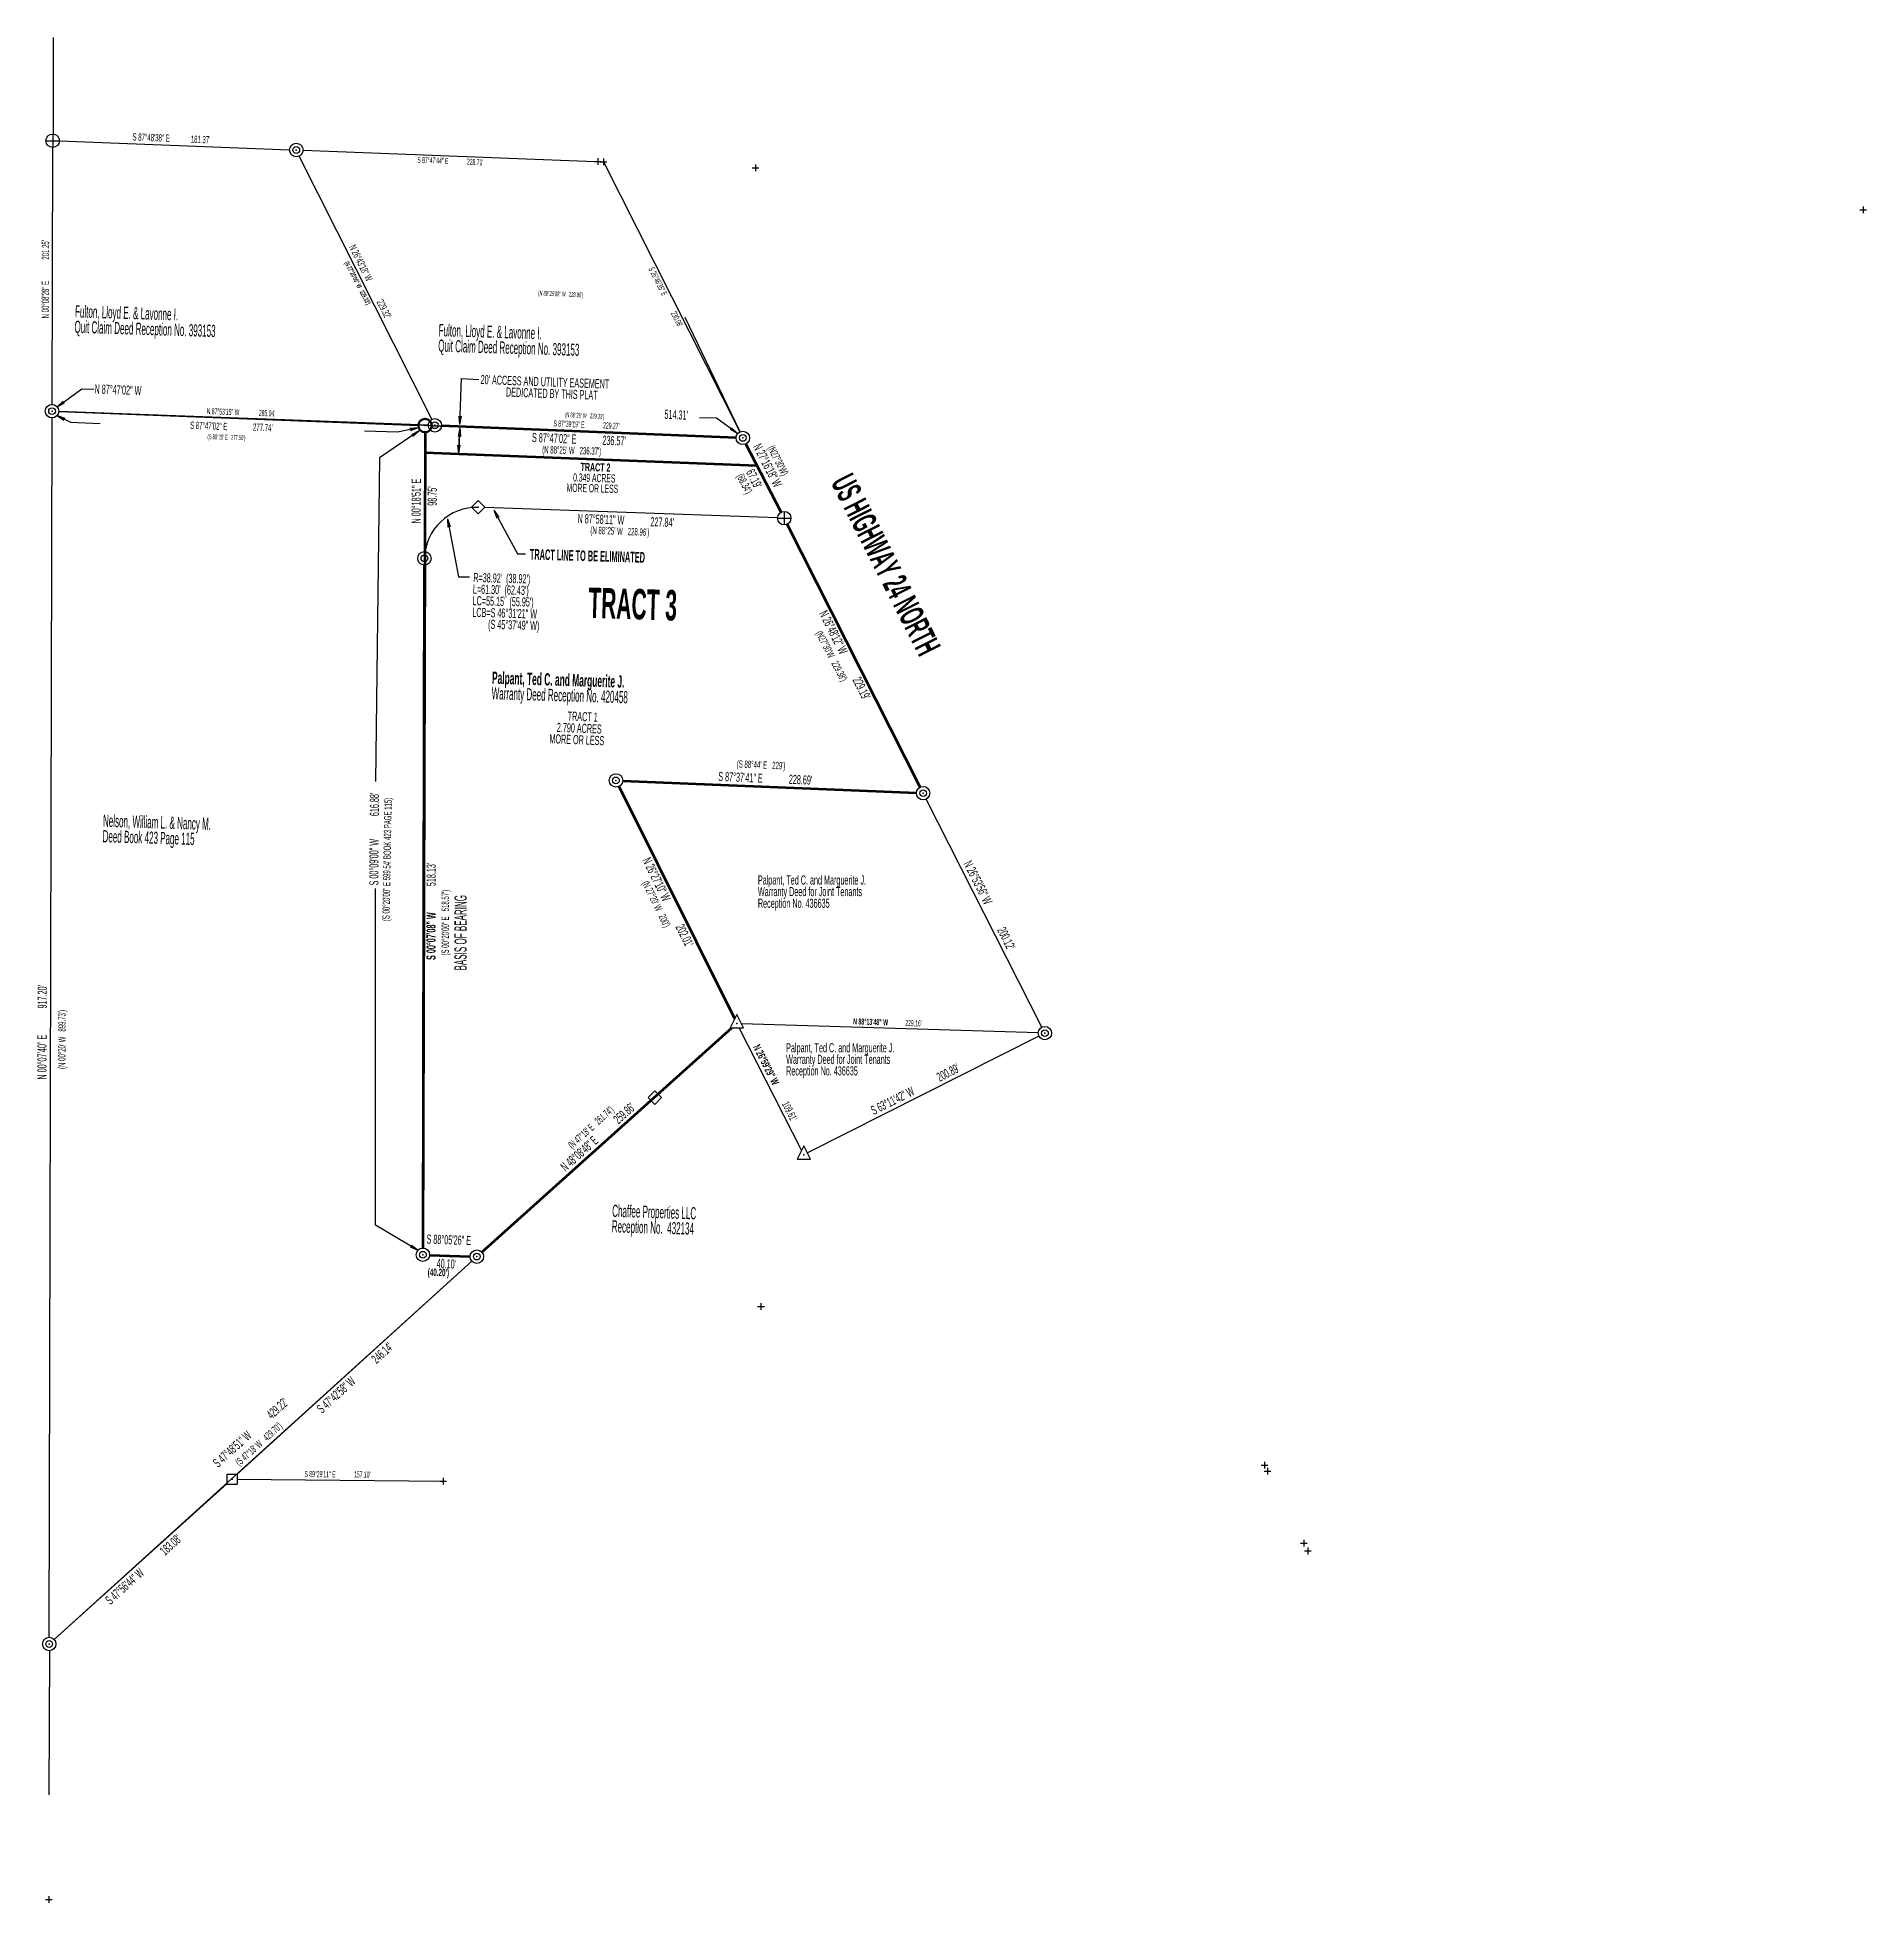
# Model space of a CAD drawing. Extents: x 2815148 to 2818549, y 1371081 to 1376396.
# Drawn here: x 2817188 to 2818549, y 1371081 to 1372469 of the extents above; entities outside this region: 2.
import ezdxf

# ---------------------------------------------------------------- set-up
doc = ezdxf.new("R2010")
doc.units = 0
doc.header["$MEASUREMENT"] = 0
for name, color, linetype, true_color in [('Distances', 5, 'Continuous', 0x0000ff), ('Easements', 5, 'Continuous', 0x0000ff), ('Lot_Line', 7, 'Continuous', 0x80ff00), ('Lot_Line_3_Comp', 4, 'Continuous', 0x00ffff), ('Plat_Dim', 1, 'Continuous', 0xff0000), ('Points', 3, 'Continuous', 0x00ff00), ('Text', 5, 'Continuous', 0x0000ff)]:
    doc.layers.add(name, color=color, linetype=linetype, true_color=true_color)
doc.styles.add('Arial', font='arialbd.ttf', dxfattribs={"width": 0.383768, "height": 8.625})
doc.styles.add('Arial1', font='arialbd.ttf', dxfattribs={"width": 0.383816, "height": 6.9})
doc.styles.add('Arial2', font='arialbd.ttf', dxfattribs={"width": 0.383768, "height": 5.75})
doc.styles.add('Arial3', font='arialbd.ttf', dxfattribs={"width": 0.383824, "height": 11.498333})
doc.styles.add('Arial4', font='arialbd.ttf', dxfattribs={"width": 0.383557, "height": 4.601666})
doc.styles.add('Arial5', font='arialbd.ttf', dxfattribs={"width": 0.383736, "height": 10.063334})
doc.styles.add('Arial6', font='arialbd.ttf', dxfattribs={"width": 0.383724, "height": 7.188334})
doc.styles.add('Arial7', font='arialbd.ttf', dxfattribs={"width": 0.383868, "height": 22.998333})
doc.styles.add('Arial8', font='arialbd.ttf', dxfattribs={"width": 0.384021, "height": 7.76})
doc.styles.add('Arial9', font='arialbd.ttf', dxfattribs={"width": 0.383848, "height": 28.748333})

# ---------------------------------------------------------------- blocks, each defined once
blk = doc.blocks.new('PT_CROSS')
at = {"layer": 'Points', "color": 3, "linetype": 'ByBlock', "true_color": 0x00ff00}
for p, q in [((-0.5, 0), (0.5, 0)), ((0, 0.5), (0, -0.5))]:
    blk.add_line(p, q, dxfattribs=at)
at = {"layer": 'Points'}
blk.add_point((0, 0), dxfattribs=at)
blk = doc.blocks.new('PT_SQUARE_FILLED')
at = {"layer": 'Points', "color": 3, "linetype": 'ByBlock', "true_color": 0x00ff00}
for p, q in [((-0.5, 0.5), (-0.5, -0.5)), ((-0.5, 0.5), (0.5, 0.5)), ((0.5, 0.5), (0.5, -0.5)), ((-0.5, -0.5), (0.5, -0.5))]:
    blk.add_line(p, q, dxfattribs=at)
at = {"layer": 'Points'}
blk.add_point((0, 0), dxfattribs=at)
blk = doc.blocks.new('PT_TEST_PIT')
at = {"layer": 'Lot_Line_3_Comp', "color": 4, "linetype": 'ByBlock', "lineweight": 50, "true_color": 0x00ffff}
blk.add_circle((0, 0), 0.5, dxfattribs=at)
at = {"layer": 'Lot_Line_3_Comp'}
blk.add_point((0, 0), dxfattribs=at)
blk = doc.blocks.new('PT_TRIANGLE')
at = {"layer": 'Points', "color": 3, "linetype": 'ByBlock', "true_color": 0x00ff00}
blk.add_lwpolyline([(0.5, -0.33), (0, 0.67), (-0.5, -0.33), (0.5, -0.33)], dxfattribs=at)
at = {"layer": 'Points'}
blk.add_point((0, 0), dxfattribs=at)
blk = doc.blocks.new('PT_DBL_CIR_FILLED')
at = {"layer": 'Points', "color": 3, "linetype": 'ByBlock', "true_color": 0x00ff00}
for radius in [0.5, 0.25]:
    blk.add_circle((0, 0), radius, dxfattribs=at)
at = {"layer": 'Points'}
blk.add_point((0, 0), dxfattribs=at)
blk = doc.blocks.new('PT_DOT')
at = {"layer": 'Easements', "color": 5, "linetype": 'ByBlock', "lineweight": 25, "true_color": 0x0000ff}
blk.add_circle((0, 0), 0.0625, dxfattribs=at)
at = {"layer": 'Easements'}
blk.add_point((0, 0), dxfattribs=at)
blk = doc.blocks.new('PT_NONE')
at = {"layer": 'Easements'}
blk.add_point((0, 0), dxfattribs=at)
blk = doc.blocks.new('PT_DIAMOND')
at = {"layer": 'Points', "color": 3, "linetype": 'ByBlock', "true_color": 0x00ff00}
blk.add_lwpolyline([(-0.5, 0), (0, 0.5), (0.5, 0), (0, -0.5), (-0.5, 0)], dxfattribs=at)
at = {"layer": 'Points'}
blk.add_point((0, 0), dxfattribs=at)
blk = doc.blocks.new('PT_DBL_CIRCLE')
at = {"layer": 'Points', "color": 3, "linetype": 'ByBlock', "true_color": 0x00ff00}
for radius in [0.5, 0.25]:
    blk.add_circle((0, 0), radius, dxfattribs=at)
at = {"layer": 'Points'}
blk.add_point((0, 0), dxfattribs=at)
blk = doc.blocks.new('PT_CIRCLE_CROSS')
at = {"layer": 'Points', "color": 3, "linetype": 'ByBlock', "true_color": 0x00ff00}
for p, q in [((-0.5, 0), (0.5, 0)), ((0, 0.5), (0, -0.5))]:
    blk.add_line(p, q, dxfattribs=at)
blk.add_circle((0, 0), 0.5, dxfattribs=at)
at = {"layer": 'Points'}
blk.add_point((0, 0), dxfattribs=at)
blk = doc.blocks.new('PT_TRIANGLE_FILLED')
at = {"layer": 'Points', "color": 3, "linetype": 'ByBlock', "true_color": 0x00ff00}
blk.add_lwpolyline([(0.5, -0.33), (0, 0.67), (-0.5, -0.33), (0.5, -0.33)], dxfattribs=at)
at = {"layer": 'Points'}
blk.add_point((0, 0), dxfattribs=at)

msp = doc.modelspace()

# ---------------------------------------------------------------- linework, layer by layer
at = {"layer": 'Easements', "color": 5, "linetype": 'ByBlock', "lineweight": 25, "ltscale": 50, "true_color": 0x0000ff}
for p, q in [((2817502.8, 1372180.8), (2817504, 1372215.1)), ((2817504, 1372215.1), (2817517, 1372214.3)), ((2817502.7, 1372178.1), (2817501.6, 1372172)), ((2817502.8, 1372180.8), (2817502.2, 1372187)), ((2817502.7, 1372178.1), (2817502.2, 1372168.8)), ((2817502.3, 1372168.6), (2817502.7, 1372177.7)), ((2817502.7, 1372178.1), (2817503.2, 1372171.9)), ((2817502.8, 1372180.8), (2817503.9, 1372187)), ((2817502, 1372159.4), (2817501.4, 1372165.6)), ((2817502.2, 1372168.8), (2817501.9, 1372160.4)), ((2817502, 1372159.4), (2817502.3, 1372168.6)), ((2817502, 1372159.4), (2817503, 1372165.6))]:
    msp.add_line(p, q, dxfattribs=at)
at = {"layer": 'Easements', "linetype": 'ByBlock', "lineweight": 90, "ltscale": 50}
msp.add_line((2817476.8, 1372160), (2817723.8, 1372150.5), dxfattribs=at)
at = {"layer": 'Lot_Line', "linetype": 'ByBlock', "ltscale": 50}
for p, q in [((2817199.4, 1372195.8, 8012.5), (2817199.9, 1372387, 8013)), ((2817204.9, 1372391.9, 8013), (2817376.1, 1372385.3, 8014.2)), ((2817386.1, 1372384.9, 8014.2), (2817609.6, 1372376.3, 8013.9)), ((2817482, 1372184.8, 8012.9), (2817383.3, 1372380.6, 8014.2)), ((2817609.6, 1372376.3, 8013.9), (2817711, 1372175.4, 8011.2)), ((2817708.3, 1372171.1, 8011.2), (2817204.4, 1372190.6, 8012.5)), ((2817479.2, 1372180.5, 8012.9), (2817204.4, 1372190.6, 8012.5)), ((2817197.3, 1371278.6, 8004.5), (2817199.4, 1372185.8, 8012.5)), ((2817935.7, 1371732.6, 8005.1), (2817849.7, 1371902.2, 8007)), ((2817933, 1371728.3, 8005.1), (2817712.3, 1371735.1, 8004.7)), ((2817757, 1371640.9, 8003.6), (2817710.6, 1371731.9, 8004.7)), ((2817933.5, 1371725.9, 8005.1), (2817761.3, 1371638.9, 8003.6)), ((2817511.7, 1371558.5, 8006), (2817201, 1371277, 8004.5)), ((2817511.7, 1371558.5), (2817337, 1371399.6)), ((2817329.5, 1371392.8), (2817201, 1371276.9)), ((2817337, 1371396.2), (2817490.3, 1371394.8))]:
    msp.add_line(p, q, dxfattribs=at)
at = {"layer": 'Lot_Line', "color": 70, "linetype": 'ByBlock', "ltscale": 50, "true_color": 0x80ff00}
for p, q in [((2817203.3, 1372194), (2817221.6, 1372207.3)), ((2817221.6, 1372207.3), (2817230.4, 1372207.1)), ((2817203.3, 1372194), (2817207.8, 1372198.3)), ((2817203.3, 1372194), (2817208.7, 1372197)), ((2817203.1, 1372187.7), (2817209, 1372185.6)), ((2817203.1, 1372187.7), (2817208.3, 1372184.1)), ((2817203.1, 1372187.7), (2817213.2, 1372182.5)), ((2817213.2, 1372182.5), (2817235.2, 1372181.7)), ((2817471.8, 1372178.3), (2817456.4, 1372175.1)), ((2817471.8, 1372178.3), (2817465.6, 1372177.8)), ((2817471.8, 1372178.3), (2817465.9, 1372176.2)), ((2817693.8, 1372185.5), (2817681, 1372185.9)), ((2817709.4, 1372174.1), (2817693.8, 1372185.5)), ((2817709.4, 1372174.1), (2817704, 1372177.1)), ((2817709.4, 1372174.1), (2817704.9, 1372178.4)), ((2817456.4, 1372175.1), (2817431.8, 1372175.8)), ((2817472.5, 1372176.1), (2817443.1, 1372156.2)), ((2817472.5, 1372176.1), (2817466.9, 1372173.3)), ((2817472.5, 1372176.1), (2817467.8, 1372171.9)), ((2817443.1, 1372156.2), (2817440.1, 1371915.3)), ((2817440.1, 1371585.2), (2817440.1, 1371835.8)), ((2817471.8, 1371566.3), (2817440.1, 1371585.2)), ((2817471.8, 1371566.3), (2817466.1, 1371568.8)), ((2817471.8, 1371566.3), (2817466.9, 1371570.2))]:
    msp.add_line(p, q, dxfattribs=at)
at = {"layer": 'Lot_Line', "linetype": 'ByBlock', "lineweight": 120, "ltscale": 50}
for p, q in [((2817489.2, 1372180.1, 8012.9), (2817708.3, 1372171.1, 8011.2)), ((2817741.8, 1372115.6, 8010), (2817715.6, 1372166.5, 8011.2)), ((2817845.2, 1371911.1, 8007), (2817746.3, 1372106.7, 8010)), ((2817476.3, 1372076.3, 8011.9), (2817475.3, 1371568.2, 8006.8)), ((2817623.9, 1371915.9, 8008.3), (2817842.4, 1371906.8, 8007)), ((2817707.3, 1371738.6, 8004.7), (2817621.2, 1371911.6, 8008.3)), ((2817519.1, 1371565.2, 8006), (2817705.2, 1371731.9, 8004.7)), ((2817480.3, 1371563, 8006.8), (2817510.4, 1371562, 8006))]:
    msp.add_line(p, q, dxfattribs=at)
at = {"layer": 'Lot_Line_3_Comp', "color": 4, "linetype": 'ByBlock', "ltscale": 50, "true_color": 0x00ffff}
for p, q in [((2817200.4, 1372397.1), (2817200.4, 1372468.9)), ((2817711, 1372175.8), (2817670.4, 1372260.4)), ((2817197.4, 1371268.2), (2817197.1, 1371161.4))]:
    msp.add_line(p, q, dxfattribs=at)
at = {"layer": 'Lot_Line_3_Comp', "linetype": 'ByBlock', "ltscale": 50}
for p, q in [((2817204.4, 1372190.6), (2817471.9, 1372180.2)), ((2817481.9, 1372179.9), (2817708.3, 1372171.1)), ((2817476.4, 1372086.3), (2817476.9, 1372175.1))]:
    msp.add_line(p, q, dxfattribs=at)
at = {"layer": 'Lot_Line_3_Comp', "linetype": 'ByBlock', "lineweight": 120, "ltscale": 50}
msp.add_line((2817476.9, 1372175.1), (2817475.3, 1371568.2), dxfattribs=at)
at = {"layer": 'Lot_Line_3_Comp', "color": 4, "linetype": 'ByBlock', "lineweight": 25, "ltscale": 50, "true_color": 0x00ffff}
for p, q in [((2817493.5, 1372110.7), (2817495.5, 1372104.8)), ((2817493.5, 1372110.7), (2817493.9, 1372104.5)), ((2817493.5, 1372110.7), (2817501.8, 1372067.5)), ((2817501.8, 1372067.5), (2817510, 1372067.5))]:
    msp.add_line(p, q, dxfattribs=at)
at = {"layer": 'Lot_Line_3_Comp', "linetype": 'ByBlock', "lineweight": 25, "ltscale": 50}
msp.add_line((2817739.1, 1372111.4, 8010), (2817521.2, 1372119.1, 8011.3), dxfattribs=at)
at = {"layer": 'Lot_Line_3_Comp', "color": 4, "linetype": 'ByBlock', "lineweight": 25, "ltscale": 50, "true_color": 0x00ffff}
msp.add_arc((2817515.3, 1372080.3), 38.9, 88.3589, 178.596, dxfattribs=at)
at = {"layer": 'Text', "color": 5, "linetype": 'ByBlock', "ltscale": 50, "true_color": 0x0000ff}
for p, q in [((2817528, 1372117.1), (2817531.7, 1372112)), ((2817528, 1372117.1), (2817530.3, 1372111.2)), ((2817528, 1372117.1), (2817545.6, 1372084.6)), ((2817545.6, 1372084.6), (2817551.6, 1372084.6))]:
    msp.add_line(p, q, dxfattribs=at)

# ---------------------------------------------------------------- block references
at = {"layer": 'Easements'}
for name, p, xscale, yscale in [('PT_NONE', (2817476.8, 1372160), 0.0001, 0.0001), ('PT_DOT', (2817723.8, 1372150.5), 0.5, 0.5)]:
    msp.add_blockref(name, p, dxfattribs=dict(at, xscale=xscale, yscale=yscale))
at = {"layer": 'Lot_Line_3_Comp', "xscale": 10.00000014901161, "yscale": 10.00000014901161}
msp.add_blockref('PT_TEST_PIT', (2817476.9, 1372180.1), dxfattribs=at)
at = {"layer": 'Points'}
for name, p, xscale, yscale in [('PT_CROSS', (2815150.9, 1376393.2, 8154.7), 5, 5), ('PT_CROSS', (2815150.9, 1376393.2, 8154.6), 5, 5), ('PT_CIRCLE_CROSS', (2817199.9, 1372392, 8013), 10.00000014901161, 10.00000014901161), ('PT_DBL_CIR_FILLED', (2817381.1, 1372385.1, 8014.2), 10.00000014901161, 10.00000014901161), ('PT_CROSS', (2817605.5, 1372376.5, 8013.6), 5, 5), ('PT_CROSS', (2817609.6, 1372376.3, 8013.9), 5, 5), ('PT_CROSS', (2817722.7, 1372371.9, 8012), 5, 5), ('PT_CROSS', (2818546.8, 1372340.5, 8010.8), 5, 5), ('PT_DBL_CIR_FILLED', (2817199.4, 1372190.8, 8012.5), 10.00000014901161, 10.00000014901161), ('PT_DBL_CIR_FILLED', (2817484.2, 1372180.3, 8012.9), 10.00000014901161, 10.00000014901161), ('PT_DBL_CIRCLE', (2817713.3, 1372170.9, 8011.2), 10.00000014901161, 10.00000014901161), ('PT_DIAMOND', (2817516.4, 1372119.3, 8011.3), 10.00000014901161, 10.00000014901161), ('PT_CIRCLE_CROSS', (2817744.1, 1372111.2, 8010), 10.00000014901161, 10.00000014901161), ('PT_DBL_CIR_FILLED', (2817476.4, 1372081.3, 8011.9), 10.00000014901161, 10.00000014901161), ('PT_DBL_CIR_FILLED', (2817618.9, 1371916.1, 8008.3), 10.00000014901161, 10.00000014901161), ('PT_DBL_CIRCLE', (2817847.4, 1371906.6, 8007), 10.00000014901161, 10.00000014901161), ('PT_TRIANGLE_FILLED', (2817708.9, 1371735.2, 8004.7), 10.00000014901161, 10.00000014901161), ('PT_DBL_CIR_FILLED', (2817938, 1371728.1, 8005.1), 10.00000014901161, 10.00000014901161), ('PT_DIAMOND', (2817647.9, 1371680.1, 8005.6), 10.00000014901161, 10.00000014901161), ('PT_TRIANGLE', (2817758.7, 1371637.6, 8003.6), 10.00000014901161, 10.00000014901161), ('PT_DBL_CIR_FILLED', (2817475.3, 1371563.2, 8006.8), 10.00000014901161, 10.00000014901161), ('PT_DBL_CIR_FILLED', (2817515.4, 1371561.8, 8006), 10.00000014901161, 10.00000014901161), ('PT_CROSS', (2817726.8, 1371524.7), 5, 5), ('PT_SQUARE_FILLED', (2817333.3, 1371396.2), 7.500000298023224, 7.500000298023224), ('PT_CROSS', (2818101.3, 1371406.6, 8003.4), 5, 5), ('PT_CROSS', (2818103.5, 1371402.1, 8002.7), 5, 5), ('PT_CROSS', (2817490.3, 1371394.8), 5, 5), ('PT_CROSS', (2818130.7, 1371348.6, 8002.3), 5, 5), ('PT_CROSS', (2818133.6, 1371342.8, 8002.4), 5, 5), ('PT_DBL_CIR_FILLED', (2817197.3, 1371273.6, 8004.5), 10.00000014901161, 10.00000014901161), ('PT_CROSS', (2817197, 1371083.6, 8002.9), 5, 5)]:
    msp.add_blockref(name, p, dxfattribs=dict(at, xscale=xscale, yscale=yscale))

# ---------------------------------------------------------------- texts
at = {"layer": 'Distances', "width": 0.493735}
msp.add_text("67.19'", height=6.79, rotation=297.2716, dxfattribs=at).set_placement((2817715.4, 1372145.4))
at = {"layer": 'Easements', "width": 0.493735}
for s, p in [("20' ACCESS AND UTILITY EASEMENT", (2817518.1, 1372211)), ('DEDICATED BY THIS PLAT', (2817537, 1372201.7))]:
    msp.add_text(s, height=6.79, rotation=357.9362, dxfattribs=at).set_placement(p)
at = {"layer": 'Lot_Line'}
for s, height, rotation, width, p in [('S 87%%D48\'38" E', 5.432, 357.8107, 0.493846, (2817259.2, 1372392.2)), ("181.37'", 5.43, 357.8107, 0.493846, (2817302.5, 1372390.5)), ('S 87%%D47\'44" E', 4.527, 357.7956, 0.493735, (2817471.1, 1372375.5)), ("228.71'", 4.53, 357.7956, 0.493735, (2817508, 1372374.1)), ('N 26%%D43\'18" W', 5.432, 296.7217, 0.493846, (2817420.2, 1372312.9)), ("201.25'", 5.43, 89.8588, 0.493846, (2817197.2, 1372303.5)), ('S 26%%D46\'35" E', 4.527, 296.7763, 0.493735, (2817642.9, 1372296.7)), ('N 00%%D08\'28" E', 5.432, 89.8588, 0.493846, (2817197.1, 1372259.8)), ("229.32'", 5.43, 296.7217, 0.493846, (2817440.7, 1372272.1)), ('Fulton, Lloyd E. & Lavonne I.', 9.053, 358.2617, 0.493809, (2817216.4, 1372260.6)), ("230.08'", 4.53, 296.7763, 0.493735, (2817659.5, 1372263.8)), ('Quit Claim Deed Reception No. 393153', 9.053, 358.2617, 0.493809, (2817216, 1372249.1)), ('Fulton, Lloyd E. & Lavonne I.', 9.053, 358.2617, 0.493809, (2817486.9, 1372246.6)), ('Quit Claim Deed Reception No. 393153', 9.053, 358.2617, 0.493809, (2817486.6, 1372235.1)), ('N 87%%D47\'02" W', 6.79, 357.784, 0.493735, (2817230.9, 1372204)), ('N 87%%D53\'15" W', 4.527, 357.8875, 0.493735, (2817314.4, 1372188.6)), ("285.04'", 4.53, 357.8875, 0.493735, (2817353.2, 1372187.2)), ("514.31'", 6.79, 357.784, 0.493735, (2817654.9, 1372185.1)), ('S 87%%D39\'19" E', 4.527, 357.6553, 0.493735, (2817572.4, 1372179.5)), ("229.27'", 4.53, 357.6553, 0.493735, (2817609.3, 1372178)), ('N 27%%D16\'18" W', 6.79, 297.2716, 0.493735, (2817720.7, 1372164.4)), ('N 26%%D48\'12" W', 6.79, 296.8034, 0.493735, (2817769.8, 1372040.3)), ('Warranty Deed Reception No. 420458', 9.053, 358.2617, 0.493809, (2817526.3, 1371976.5)), ("229.19'", 6.79, 296.8034, 0.493735, (2817794.7, 1371990.9)), ('S 87%%D37\'41" E', 6.79, 357.628, 0.493735, (2817694.9, 1371915.7)), ("228.69'", 6.79, 357.628, 0.493735, (2817747.4, 1371913.6)), ('Nelson, William L. & Nancy M.', 9.053, 358.2617, 0.493809, (2817237.2, 1371881.6)), ('Deed Book 423 Page 115', 9.053, 358.2617, 0.493809, (2817236.9, 1371870.1)), ('N 26%%D27\'10" W', 6.79, 296.4528, 0.493735, (2817638.4, 1371856.6)), ("518.13'", 6.79, 89.8812, 0.493735, (2817484.8, 1371837.4)), ('N 26%%D53\'56" W', 6.79, 296.899, 0.493735, (2817877.3, 1371854.1)), ("202.01'", 6.79, 296.4528, 0.493735, (2817663.1, 1371807.1)), ("200.12'", 6.79, 296.899, 0.493735, (2817902.3, 1371804.8)), ("917.20'", 6.79, 89.8721, 0.493735, (2817195.5, 1371746.4)), ("229.16'", 4.53, 358.2301, 0.493735, (2817834.1, 1371733.4)), ('N 00%%D07\'40" E', 6.79, 89.8721, 0.493735, (2817195.3, 1371693.5)), ("200.89'", 6.79, 26.8051, 0.493735, (2817859.7, 1371691.8)), ("109.61'", 5.66, 296.9915, 0.493735, (2817742.2, 1371675.4)), ('S 63%%D11\'42" W', 6.79, 26.8051, 0.493735, (2817810.7, 1371667)), ("259.86'", 6.79, 41.8533, 0.493735, (2817620.8, 1371660.1)), ('N 48%%D08\'48" E', 6.79, 41.8533, 0.493735, (2817581.4, 1371624.8)), ('Chaffee Properties LLC', 9.053, 358.2617, 0.493809, (2817616, 1371591.4)), ('Reception No.  432134', 9.053, 358.2617, 0.493809, (2817615.7, 1371579.9)), ('S 88%%D05\'26" E', 6.79, 358.0904, 0.493735, (2817477.9, 1371571.5)), ("40.10'", 6.79, 358.0904, 0.493735, (2817485.4, 1371553.3)), ("246.14'", 6.79, 42.2838, 0.493735, (2817440.8, 1371481.8)), ('S 47%%D42\'58" W', 6.79, 42.2838, 0.493735, (2817400.2, 1371444.8)), ("429.22'", 6.79, 42.1859, 0.493735, (2817362.8, 1371440.5)), ('S 47%%D48\'51" W', 6.79, 42.1859, 0.493735, (2817322.9, 1371404.5)), ('S 89%%D29\'11" E', 4.527, 359.4865, 0.493735, (2817387.2, 1371397.8)), ("157.10'", 4.53, 359.4865, 0.493735, (2817424.1, 1371397.5)), ("183.08'", 6.79, 42.0543, 0.493735, (2817283.5, 1371339.1)), ('S 47%%D56\'44" W', 6.79, 42.0543, 0.493735, (2817242.8, 1371302.4))]:
    msp.add_text(s, height=height, rotation=rotation, dxfattribs=dict(at, width=width)).set_placement(p)
for s, height, rotation, style, width, p in [('TRACT 3', 22.63, 358.2617, 'Arial9', 0.493869, (2817598.1, 1372037)), ('Palpant, Ted C. and Marguerite J.', 9.053, 358.2617, 'Arial3', 0.493809, (2817526.6, 1371988)), ('S 00%%D07\'08" W', 6.79, 89.8812, 'Arial', 0.493735, (2817484.7, 1371782.5)), ('N 88%%D13\'48" W', 4.527, 358.2301, 'Arial2', 0.493735, (2817795.3, 1371734.6)), ('N 26%%D59\'29" W', 5.658, 296.9915, 'Arial6', 0.493735, (2817720.7, 1371717.7))]:
    msp.add_text(s, height=height, rotation=rotation, dxfattribs=dict(at, style=style, width=width)).set_placement(p)
at = {"layer": 'Lot_Line', "width": 0.493735}
for s, p in [('Palpant, Ted C. and Marguerite J.', (2817724.5, 1371838.6)), ('Warranty Deed for Joint Tenants', (2817724.5, 1371830)), ('Reception No. 436635', (2817724.5, 1371821.3)), ('Palpant, Ted C. and Marguerite J.', (2817745.5, 1371713.8)), ('Warranty Deed for Joint Tenants', (2817745.5, 1371705.2)), ('Reception No. 436635', (2817745.5, 1371696.6))]:
    msp.add_text(s, height=6.79, dxfattribs=at).set_placement(p)
at = {"layer": 'Lot_Line_3_Comp'}
for s, height, rotation, width, p in [('S 87%%D47\'02" E', 5.432, 357.784, 0.493846, (2817302, 1372177.7)), ("277.74'", 5.43, 357.784, 0.493846, (2817348.8, 1372176.3)), ('S 87%%D47\'02" E', 6.79, 357.784, 0.493735, (2817556.3, 1372167.9)), ("236.57'", 6.79, 357.784, 0.493735, (2817608.7, 1372165.8)), ('N 00%%D18\'51" E', 6.79, 89.6857, 0.493735, (2817473.6, 1372107.2)), ("98.75'", 6.79, 89.6857, 0.493735, (2817485.6, 1372120.4)), ('N 87%%D58\'11" W', 6.79, 357.9697, 0.493735, (2817590.2, 1372107.6)), ("227.84'", 6.79, 357.9697, 0.493735, (2817644.5, 1372105.2)), ("R=38.92'  (38.92')", 6.79, 358.4609, 0.493735, (2817512.7, 1372063.7)), ("LC=55.15'  (55.95')", 6.79, 358.4609, 0.493735, (2817512.2, 1372046.5)), ("L=61.30'  (62.43')", 6.79, 358.4609, 0.493735, (2817512.4, 1372055.1)), ('LCB=S 46%%D31\'21" W', 6.79, 358.4609, 0.493735, (2817512, 1372037.8)), ('        (S 45%%D37\'49" W)', 6.79, 358.4609, 0.493735, (2817511.8, 1372029.2)), ("616.88'", 6.79, 89.8499, 0.493735, (2817442.6, 1371889.5)), ('S 00%%D09\'00" W', 6.79, 89.8499, 0.493735, (2817442.2, 1371838))]:
    msp.add_text(s, height=height, rotation=rotation, dxfattribs=dict(at, width=width)).set_placement(p)
at = {"layer": 'Plat_Dim', "style": 'Arial4', "width": 0.493568}
msp.add_text('(N 27%%D20\'00" W   229.33\')', height=3.622, rotation=297.3333, dxfattribs=at).set_placement((2817416.9, 1372301.2))
at = {"layer": 'Plat_Dim', "color": 1, "true_color": 0xff0000}
for s, height, rotation, width, p in [('(N 88%%D25\'00" W   228.96\')', 3.622, 357.4927, 0.493568, (2817561, 1372276.9)), ("(N 88%%D25' W   229.33')", 3.622, 357.2817, 0.493568, (2817581, 1372186.4)), ("(S 88%%D25' E   277.50')", 3.622, 358.4167, 0.493568, (2817315, 1372170)), ("(N 88%%D25' W   236.37')", 5.432, 358.4167, 0.493846, (2817564, 1372159.5)), ("(N 88%%D25' W   228.96')", 5.432, 357.8964, 0.493846, (2817599.8, 1372099.6)), ("(N27%%D30'W   229.38')", 5.432, 297.5, 0.493846, (2817767.3, 1372025.7)), ("(S 88%%D44' E   229')", 5.432, 357.663, 0.493846, (2817708.7, 1371925.7)), ('(S 00%%D20\'00" E 599.54\' BOOK 423 PAGE 115)', 5.432, 88.9766, 0.493846, (2817450.5, 1371811.3)), ("(N 27%%D20' W   200')", 5.432, 296.1835, 0.493846, (2817638.2, 1371839.8)), ('(S 00%%D20\'00" E   518.57\')', 5.432, 89.9207, 0.493846, (2817494.6, 1371785.8)), ("(N 00%%D20' W   899.73')", 5.432, 89.8574, 0.493846, (2817209.4, 1371701.4)), ("(N 47%%D18' E   261.74')", 5.432, 42.1288, 0.493846, (2817586.3, 1371641.7)), ("(S 47%%D18' W   429.70')", 5.432, 41.923, 0.493846, (2817338.8, 1371405.8))]:
    msp.add_text(s, height=height, rotation=rotation, dxfattribs=dict(at, width=width)).set_placement(p)
at = {"layer": 'Plat_Dim', "width": 0.493735}
for s, height, p in [("(N27%%D30'W)", 5.658, (2817731.5, 1372163.5)), ("(68.34')", 5.66, (2817708.4, 1372142.5))]:
    msp.add_text(s, height=height, rotation=297.2716, dxfattribs=at).set_placement(p)
at = {"layer": 'Plat_Dim', "color": 1, "true_color": 0xff0000, "style": 'Arial1', "width": 0.493846}
msp.add_text("(40.20')", height=5.43, rotation=358.4167, dxfattribs=at).set_placement((2817478.8, 1371547.6))
at = {"layer": 'Text'}
for s, height, rotation, style, width, p in [('TRACT 2', 6.11, 358.5541, 'Arial8', 0.494032, (2817592.5, 1372146.3)), ('US HIGHWAY 24 NORTH', 18.105, 296.9473, 'Arial7', 0.493902, (2817778.5, 1372137.8)), ('TRACT LINE TO BE ELIMINATED', 7.922, 358.4143, 'Arial5', 0.493735, (2817554.8, 1372080.4))]:
    msp.add_text(s, height=height, rotation=rotation, dxfattribs=dict(at, style=style, width=width)).set_placement(p)
for s, height, rotation, width, p in [('MORE OR LESS', 6.11, 358.5237, 0.494032, (2817582.1, 1372130.9)), ('0.349 ACRES', 6.11, 358.5237, 0.494032, (2817587, 1372138.5)), ('2.790 ACRES', 6.79, 357.7563, 0.493735, (2817574.8, 1371952.2)), ('TRACT 1', 6.79, 357.7563, 0.493735, (2817582.9, 1371960.6)), ('MORE OR LESS', 6.79, 357.7563, 0.493735, (2817569.3, 1371943.8)), ('BASIS OF BEARING', 9.053, 89.933, 0.493809, (2817507.8, 1371774.7))]:
    msp.add_text(s, height=height, rotation=rotation, dxfattribs=dict(at, width=width)).set_placement(p)

doc.saveas('drawing.dxf')
